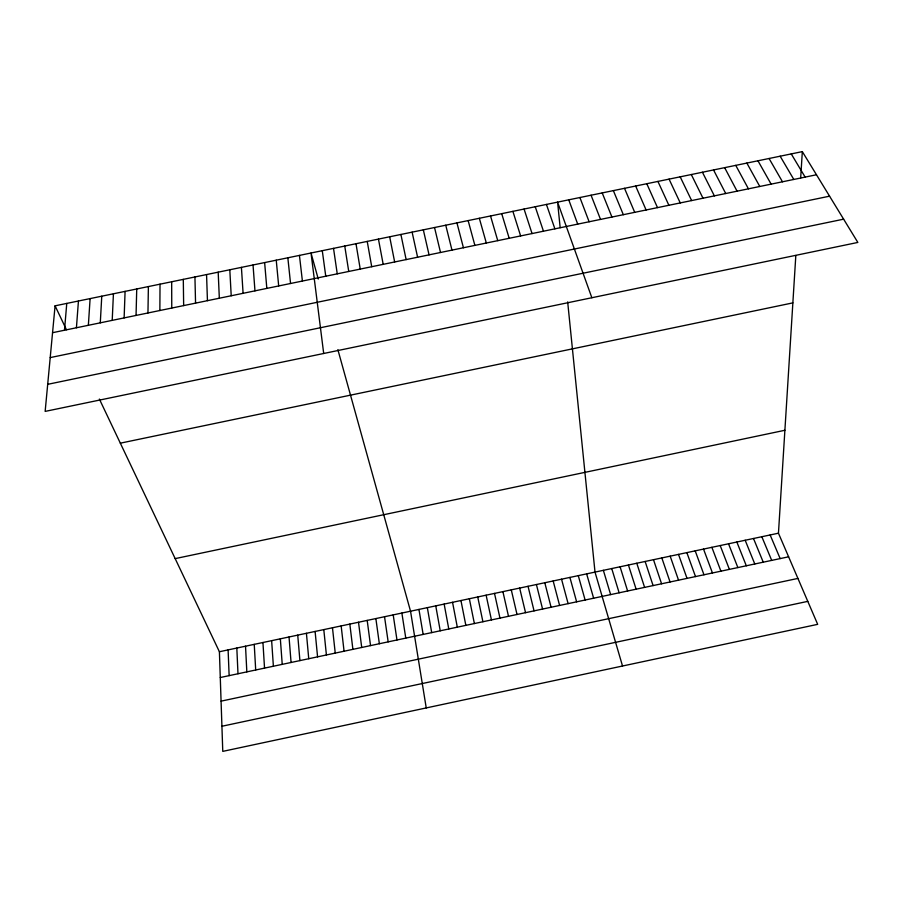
<?xml version="1.0" encoding="UTF-8"?>
<svg xmlns="http://www.w3.org/2000/svg" width="903" height="903" viewBox="0 0 903 903"><rect width="100%" height="100%" fill="white"/><g stroke="black" fill="none" stroke-linecap="round" stroke-linejoin="round"><path stroke-width="1.35" d="M159.865 310.508L160.023 284.163M147.957 312.98L148.385 286.567M136.048 315.44L136.737 288.971M124.129 317.901L125.088 291.376M112.209 320.362L113.428 293.78M100.289 322.834L101.768 296.184M99.375 399.058L219.406 651.74L222.77 751.375L817.678 624.345L778.454 533.199L795.825 255.481M800.679 177.959L802.327 151.625L55.083 305.824L45.15 411.396L857.85 242.433L802.327 151.625M88.359 325.294L90.108 298.6M76.428 327.766L78.437 301.004M64.497 330.227L66.766 303.408M221.077 701.146L797.913 578.417M221.924 726.249L807.79 601.364M219.406 651.74L778.454 533.199M220.276 677.521L788.612 556.801M175.171 558.618L784.899 430.268M47.701 384.328L843.628 219.169M120.336 443.17L792.868 302.877M52.555 332.699L816.47 174.764M50.218 357.588L829.564 196.177M791.242 153.905L805.137 177.101M780.147 156.196L793.805 179.449M769.063 158.488L782.472 181.785M757.956 160.779L771.128 184.133M746.86 163.071L759.784 186.481M735.753 165.362L748.429 188.829M724.646 167.653L737.074 191.176M713.539 169.945L725.719 193.524M702.421 172.236L714.363 195.872M691.303 174.539L702.997 198.22M680.185 176.83L691.63 200.568M55.083 305.824L66.461 329.753M669.055 179.121L680.252 202.927M657.926 181.424L668.875 205.274M646.785 183.715L657.497 207.622M635.656 186.018L646.108 209.981M624.515 188.321L634.719 212.34M770.146 534.971L780.158 558.596M761.827 536.732L771.704 560.391M613.363 190.612L623.33 214.688M753.497 538.493L763.249 562.185M745.178 540.265L754.784 563.98M602.211 192.915L611.929 217.047M736.859 542.026L746.318 565.786M728.529 543.787L737.864 567.581M591.059 195.217L600.529 219.406M720.199 545.559L729.387 569.375M579.907 197.52L589.128 221.766M711.869 547.32L720.921 571.181M703.527 549.092L712.456 572.976M568.743 199.823L577.717 224.125M695.197 550.853L703.979 574.782M686.856 552.625L695.502 576.577M591.849 297.742L557.58 202.125L560.165 227.68M678.514 554.397L687.025 578.383M670.173 556.158L678.548 580.178M546.417 204.428L554.894 228.843M661.831 557.93L670.06 581.983M535.242 206.742L543.471 231.202M653.49 559.702L661.583 583.789M645.137 561.474L653.095 585.584M524.067 209.044L532.048 233.561M636.784 563.246L644.607 587.39M628.432 565.018L636.118 589.196M512.893 211.347L520.625 235.931M620.079 566.779L627.619 591.002M611.726 568.551L619.131 592.797M501.707 213.661L509.19 238.29M603.362 570.324L610.631 594.603M622.528 666.019L595.009 572.107L567.671 301.907M490.521 215.964L497.756 240.649M586.645 573.879L593.632 598.215M479.335 218.278L486.322 243.02M578.281 575.651L585.121 600.021M318.262 279.05L311.027 253.009L323.692 353.491M337.88 349.687L410.538 611.218L426.239 707.929M569.906 577.423L576.622 601.827M468.138 220.58L474.876 245.379M561.542 579.195L568.111 603.633M553.167 580.968L559.6 605.45M456.941 222.894L463.431 247.749M544.802 582.751L551.09 607.256M536.416 584.523L542.579 609.062M445.743 225.208L451.974 250.12M528.041 586.295L534.057 610.868M434.535 227.522L440.517 252.49M519.665 588.079L525.546 612.685M511.279 589.851L517.024 614.491M423.326 229.836L429.06 254.86M502.903 591.634L508.502 616.297M494.517 593.406L499.969 618.115M412.118 232.15L417.604 257.231M486.119 595.19L491.446 619.921M477.732 596.962L482.913 621.738M400.898 234.464L406.136 259.601M469.346 598.745L474.38 623.544M389.678 236.778L394.656 261.972M460.948 600.529L465.846 625.361M452.55 602.301L457.313 627.179M378.447 239.092L383.188 264.342M444.152 604.084L448.78 628.985M435.754 605.868L440.235 630.802M367.228 241.406L371.709 266.712M427.345 607.651L431.69 632.619M418.947 609.435L423.146 634.437M355.996 243.731L360.229 269.083M344.754 246.045L348.739 271.464M401.869 613.047L405.786 638.116M393.2 614.887L396.981 639.99M333.523 248.37L337.248 273.835M384.531 616.726L388.166 641.864M375.862 618.566L379.35 643.737M322.281 250.684L325.757 276.216M367.194 620.406L370.535 645.611M358.514 622.246L361.708 647.485M349.833 624.086L352.892 649.359M299.435 255.402L302.403 281.047M341.153 625.926L344.066 651.232M332.473 627.766L335.239 653.106M287.843 257.795L290.552 283.497M323.793 629.605L326.412 654.98M315.102 631.445L317.574 656.853M276.239 260.188L278.688 285.946M306.422 633.296L308.747 658.738M297.73 635.136L299.909 660.612M264.635 262.581L266.825 288.396M289.028 636.976L291.071 662.486M253.032 264.974L254.962 290.856M280.336 638.816L282.233 664.371M271.634 640.667L273.383 666.245M241.417 267.367L243.088 293.306M262.942 642.507L264.534 668.118M254.24 644.358L255.696 670.003M229.802 269.771L231.213 295.766M245.526 646.198L246.835 671.888M236.823 648.049L237.986 673.762M218.187 272.164L219.327 298.216M228.109 649.889L229.136 675.647M206.561 274.568L207.442 300.676M194.935 276.961L195.556 303.137M183.298 279.366L183.659 305.598M171.672 281.759L171.762 308.047"/></g></svg>
